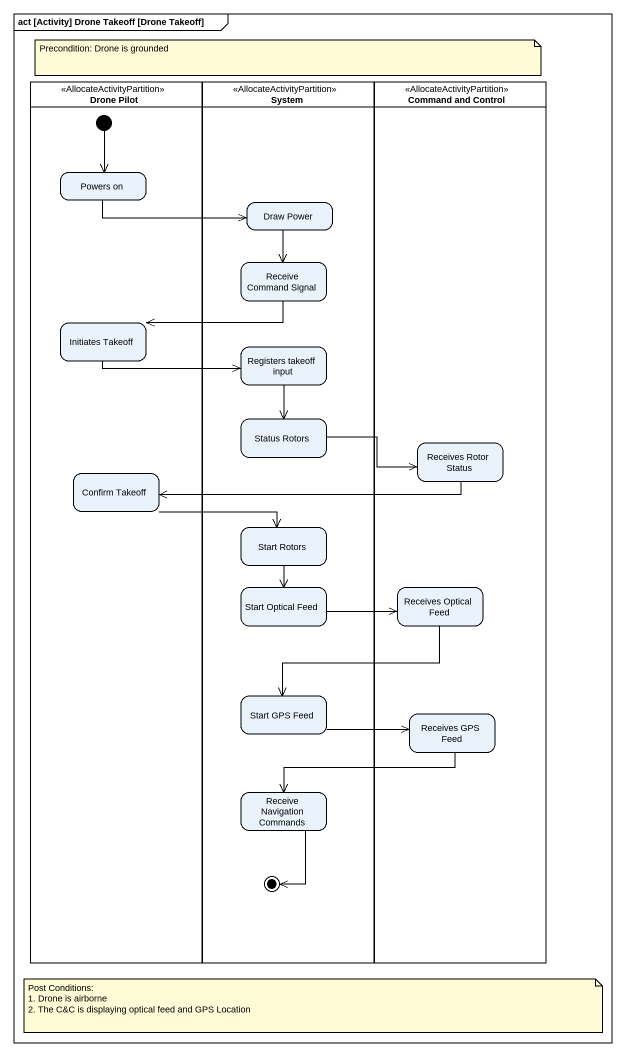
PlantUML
@startuml
mainframe act [Activity] Drone Takeoff [Drone Takeoff]
hide empty description
state "Drone Pilot" as Drone_Pilot <<AllocateActivityPartition>> {
  state "Powers on" as Powers_on
  state "Initiates Takeoff" as Initiates_Takeoff
  state "Confirm Takeoff" as Confirm_Takeoff
  [*] --> Powers_on
}
state System <<AllocateActivityPartition>> {
  state "Draw Power" as Draw_Power
  state "Receive Command Signal" as Receive_Command_Signal
  state "Registers takeoff input" as Registers_takeoff_input
  state "Status Rotors" as Status_Rotors
  state "Start Rotors" as Start_Rotors
  state "Start Optical Feed" as Start_Optical_Feed
  state "Start GPS Feed" as Start_GPS_Feed
  state "Receive Navigation Commands" as Receive_Navigation_Commands
  Receive_Navigation_Commands --> [*]
}
state "Command and Control" as Command_and_Control <<AllocateActivityPartition>> {
  state "Receives Rotor Status" as Receives_Rotor_Status
  state "Receives Optical Feed" as Receives_Optical_Feed
  state "Receives GPS Feed" as Receives_GPS_Feed
}
Powers_on -right-> Draw_Power
Draw_Power --> Receive_Command_Signal
Receive_Command_Signal -left-> Initiates_Takeoff
Initiates_Takeoff -right-> Registers_takeoff_input
Registers_takeoff_input --> Status_Rotors
Status_Rotors -right-> Receives_Rotor_Status
Receives_Rotor_Status -left-> Confirm_Takeoff
Confirm_Takeoff -right-> Start_Rotors
Start_Rotors --> Start_Optical_Feed
Start_Optical_Feed -right-> Receives_Optical_Feed
Receives_Optical_Feed --> Start_GPS_Feed
Start_GPS_Feed -right-> Receives_GPS_Feed
Receives_GPS_Feed -left-> Receive_Navigation_Commands
note as N1
  Precondition: Drone is grounded
end note
note as N2
  Post Conditions:
  1. Drone is airborne
  2. The C&C is displaying optical feed and GPS Location
end note
@enduml
